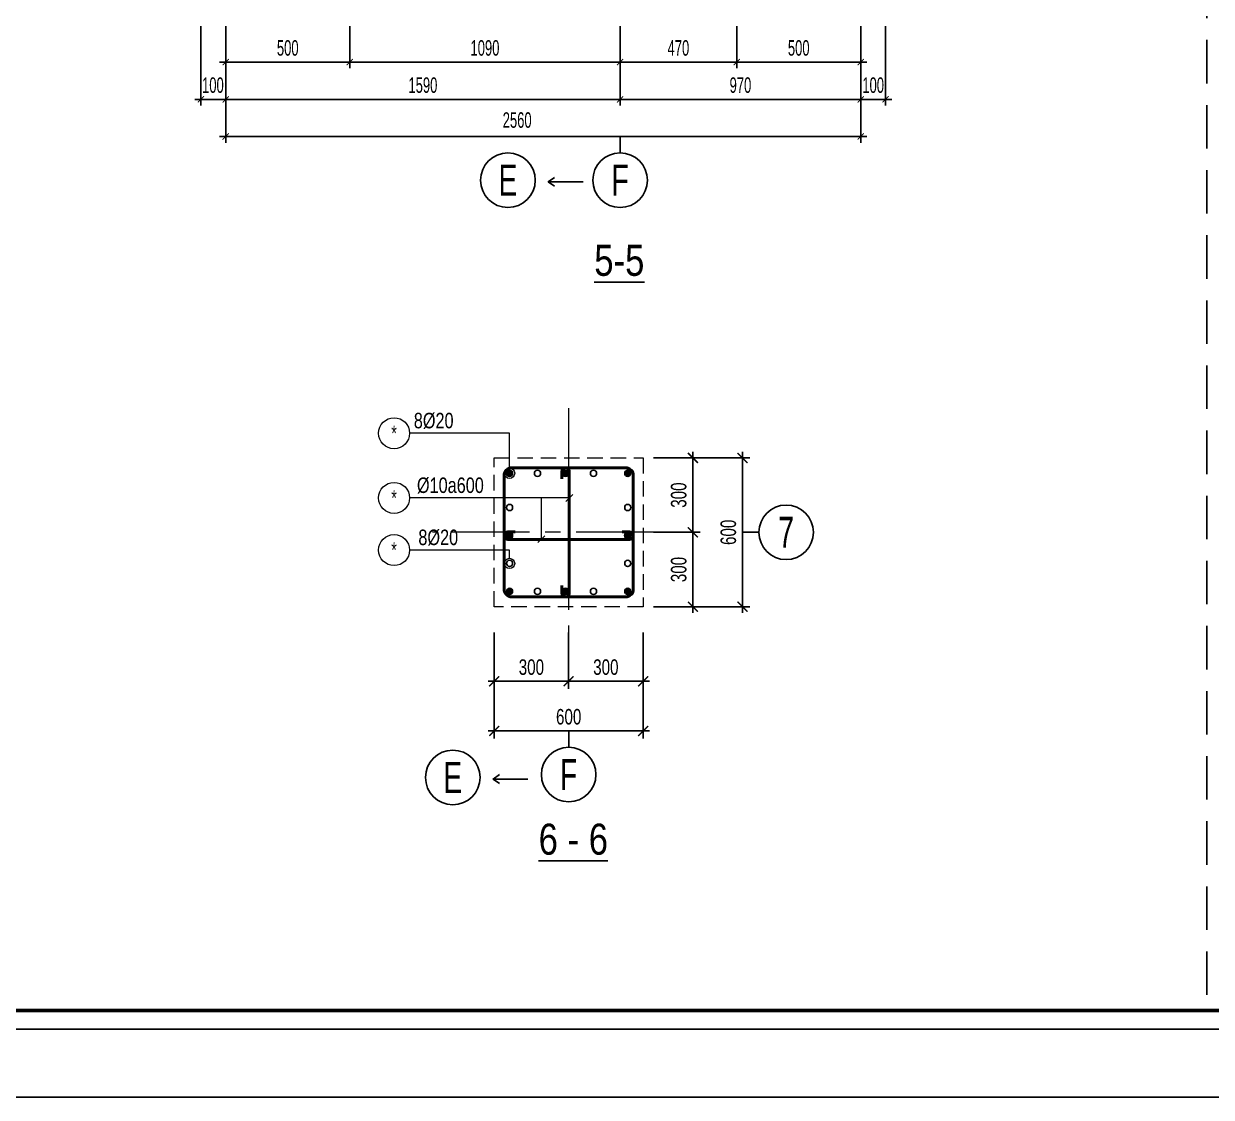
# Model space of a CAD drawing. Header units: metres. Extents: x 71 to 322128, y -14 to 304634.
# Drawn here: x 287993 to 292778, y 289784 to 294111 of the extents above; entities that cross this region are included whole.
import ezdxf
from ezdxf.enums import TextEntityAlignment as Align

# ---------------------------------------------------------------- set-up
doc = ezdxf.new("R2010")
doc.units = ezdxf.units.M
doc.header["$LTSCALE"] = 1000
doc.header["$MEASUREMENT"] = 0
doc.header["$PDMODE"] = 3
for name, pattern in [('CENTER', [2, 1.25, -0.25, 0.25, -0.25]), ('CENTER2', [1.125, 0.75, -0.125, 0.125, -0.125]), ('HIDDEN', [0.375, 0.25, -0.125])]:
    doc.linetypes.add(name, pattern=pattern)
doc.layers.get('0').update_dxf_attribs({"linetype": 'CONTINUOUS'})
doc.layers.get('Defpoints').update_dxf_attribs({"linetype": 'CONTINUOUS'})
for name, color, linetype in [('CDC-KHUNGTEN', 7, 'CONTINUOUS'), ('CDC.02.DIM', 1, 'CONTINUOUS'), ('CDC.03.BORDER', 3, 'CONTINUOUS'), ('CDC.04.HIDDEN', 8, 'HIDDEN'), ('CDC.06.TEXT', 2, 'CONTINUOUS'), ('CDC.11.NOTE', 8, 'CONTINUOUS'), ('CDC.14.STEELNUM', 9, 'CONTINUOUS'), ('KCS_STEEL_SNODE', 6, 'CONTINUOUS'), ('STEEL_NODE', 6, 'CONTINUOUS')]:
    doc.layers.add(name, color=color, linetype=linetype)
for name, color, linetype, lineweight in [('CDC_01.AXIS', 160, 'CENTER2', 13), ('CDC_02.DIM', 1, 'CONTINUOUS', 18), ('CDC_04.HIDDEN', 8, 'HIDDEN', 15), ('CDC_05.STEEL', 4, 'CONTINUOUS', 50), ('CDC_06.TEXT', 2, 'CONTINUOUS', 18), ('CDC_11.NOTE', 8, 'CONTINUOUS', 18), ('CDC_14.STEELNUM', 9, 'CONTINUOUS', 18)]:
    doc.layers.add(name, color=color, linetype=linetype, lineweight=lineweight)
doc.styles.add('ARIAL', font='arial.ttf', dxfattribs={"width": 0.6})
doc.styles.add('KC_SMTEXT', font='arial.ttf', dxfattribs={"width": 0.7})
doc.styles.add('KCS_SMTEXT', font='arial.ttf', dxfattribs={"width": 0.7})
doc.dimstyles.new('25', dxfattribs={"dimscale": 25, "dimtxt": 2.5, "dimasz": 1, "dimexe": 1, "dimexo": 0, "dimgap": 1, "dimtad": 1, "dimdec": 0, "dimdsep": 46, "dimtxsty": 'ARIAL', "dimblk": 'ARCHTICK', "dimcen": 1, "dimdle": 1, "dimclrd": 1, "dimclre": 1, "dimclrt": 2, "dimadec": 0, "dimazin": 0, "dimtfac": 0.00072, "dimtdec": 0, "dimtix": 1, "dimtmove": 2, "dimatfit": 3, "dimldrblk": 'ARCHTICK', "dimfxl": 1, "dimtolj": 1, "dimarcsym": 0})
doc.dimstyles.new('D10', dxfattribs={"dimscale": 25, "dimtxt": 2.5, "dimasz": 1, "dimexe": 1, "dimexo": 0, "dimgap": 1, "dimtad": 1, "dimdec": 0, "dimdsep": 46, "dimtxsty": 'ARIAL', "dimblk": 'ARCHTICK', "dimcen": 1, "dimdle": 1, "dimclrd": 1, "dimclre": 1, "dimclrt": 2, "dimadec": 0, "dimazin": 0, "dimtfac": 0.00072, "dimtdec": 0, "dimtix": 1, "dimtmove": 2, "dimatfit": 3, "dimldrblk": 'ARCHTICK', "dimfxl": 1.2, "dimtolj": 1, "dimarcsym": 1})
doc.dimstyles.new('KCS_DIM25', dxfattribs={"dimscale": 25, "dimtxt": 2.5, "dimasz": 1.6, "dimexe": 1.2, "dimexo": 0, "dimgap": 1, "dimtad": 1, "dimdec": 0, "dimzin": 0, "dimdsep": 46, "dimtxsty": 'KCS_SMTEXT', "dimblk": 'ARCHTICK', "dimcen": 0, "dimdle": 1, "dimclrd": 256, "dimclre": 256, "dimclrt": 2, "dimadec": 0, "dimazin": 0, "dimtfac": 1, "dimtdec": 0, "dimtix": 1, "dimtmove": 2, "dimatfit": 3, "dimfxl": 1, "dimtolj": 1, "dimtzin": 0, "dimarcsym": 0})

# ---------------------------------------------------------------- blocks, each defined once
blk = doc.blocks.new('_ArchTick')
at = {"color": 0, "linetype": 'ByBlock', "const_width": 0.15}
blk.add_lwpolyline([(-0.5, -0.5), (0.5, 0.5)], dxfattribs=at)
blk = doc.blocks.new('*D105')
at = {"layer": 'CDC.02.DIM', "color": 1, "lineweight": -2, "transparency": 16777216}
for p, q in [((288806.9, 294101.5), (288806.9, 293781.7)), ((290396.1, 294101.5), (290396.1, 293781.7)), ((290421.1, 293806.7), (288781.9, 293806.7))]:
    blk.add_line(p, q, dxfattribs=at)
at = {"layer": 'Defpoints', "color": 0, "transparency": 16777216}
for p in [(288806.9, 294101.5), (290396.1, 294101.5), (288806.9, 293806.7)]:
    blk.add_point(p, dxfattribs=at)
at = {"layer": 'CDC.02.DIM', "color": 1, "lineweight": -2, "transparency": 16777216, "xscale": 25, "yscale": 25, "zscale": 25, "rotation": 180}
blk.add_blockref('_ArchTick', (288806.9, 293806.7), dxfattribs=at)
at = {"layer": 'CDC.02.DIM', "color": 1, "lineweight": -2, "transparency": 16777216, "xscale": 25, "yscale": 25, "zscale": 25}
blk.add_blockref('_ArchTick', (290396.1, 293806.7), dxfattribs=at)
at = {"layer": 'CDC.02.DIM', "color": 2, "transparency": 16777216, "insert": (289601.5, 293863.6), "char_height": 62.5, "attachment_point": 5, "style": 'ARIAL'}
blk.add_mtext('\\A1;1590', dxfattribs=at)
blk = doc.blocks.new('*D106')
at = {"layer": 'CDC.02.DIM', "color": 1, "lineweight": -2, "transparency": 16777216}
for p, q in [((290396.1, 294101.5), (290396.1, 293781.7)), ((291365.7, 294101.5), (291365.7, 293781.7)), ((290371.1, 293806.7), (291390.7, 293806.7))]:
    blk.add_line(p, q, dxfattribs=at)
at = {"layer": 'Defpoints', "color": 0, "transparency": 16777216}
for p in [(290396.1, 294101.5), (291365.7, 294101.5), (291365.7, 293806.7)]:
    blk.add_point(p, dxfattribs=at)
at = {"layer": 'CDC.02.DIM', "color": 1, "lineweight": -2, "transparency": 16777216, "xscale": 25, "yscale": 25, "zscale": 25, "rotation": 180}
blk.add_blockref('_ArchTick', (290396.1, 293806.7), dxfattribs=at)
at = {"layer": 'CDC.02.DIM', "color": 1, "lineweight": -2, "transparency": 16777216, "xscale": 25, "yscale": 25, "zscale": 25}
blk.add_blockref('_ArchTick', (291365.7, 293806.7), dxfattribs=at)
at = {"layer": 'CDC.02.DIM', "color": 2, "transparency": 16777216, "insert": (290880.9, 293863.6), "char_height": 62.5, "attachment_point": 5, "style": 'ARIAL'}
blk.add_mtext('\\A1;970', dxfattribs=at)
blk = doc.blocks.new('*D107')
at = {"layer": 'CDC.02.DIM', "color": 1, "lineweight": -2, "transparency": 16777216}
for p, q in [((288806.9, 294101.5), (288806.9, 293631.7)), ((291365.7, 294101.5), (291365.7, 293631.7)), ((288781.9, 293656.7), (291390.7, 293656.7))]:
    blk.add_line(p, q, dxfattribs=at)
at = {"layer": 'Defpoints', "color": 0, "transparency": 16777216}
for p in [(288806.9, 294101.5), (291365.7, 294101.5), (291365.7, 293656.7)]:
    blk.add_point(p, dxfattribs=at)
at = {"layer": 'CDC.02.DIM', "color": 1, "lineweight": -2, "transparency": 16777216, "xscale": 25, "yscale": 25, "zscale": 25, "rotation": 180}
blk.add_blockref('_ArchTick', (288806.9, 293656.7), dxfattribs=at)
at = {"layer": 'CDC.02.DIM', "color": 1, "lineweight": -2, "transparency": 16777216, "xscale": 25, "yscale": 25, "zscale": 25}
blk.add_blockref('_ArchTick', (291365.7, 293656.7), dxfattribs=at)
at = {"layer": 'CDC.02.DIM', "color": 2, "transparency": 16777216, "insert": (289981.3, 293722.8), "char_height": 62.5, "attachment_point": 5, "style": 'ARIAL'}
blk.add_mtext('\\A1;2560', dxfattribs=at)
blk = doc.blocks.new('*D108')
at = {"layer": 'CDC.02.DIM', "color": 1, "lineweight": -2, "transparency": 16777216}
for p, q in [((290396.1, 294101.5), (290396.1, 293931.7)), ((290865.7, 294101.5), (290865.7, 293931.7)), ((290371.1, 293956.7), (290890.7, 293956.7))]:
    blk.add_line(p, q, dxfattribs=at)
at = {"layer": 'Defpoints', "color": 0, "transparency": 16777216}
for p in [(290396.1, 294101.5), (290865.7, 294101.5), (290865.7, 293956.7)]:
    blk.add_point(p, dxfattribs=at)
at = {"layer": 'CDC.02.DIM', "color": 1, "lineweight": -2, "transparency": 16777216, "xscale": 25, "yscale": 25, "zscale": 25, "rotation": 180}
blk.add_blockref('_ArchTick', (290396.1, 293956.7), dxfattribs=at)
at = {"layer": 'CDC.02.DIM', "color": 1, "lineweight": -2, "transparency": 16777216, "xscale": 25, "yscale": 25, "zscale": 25}
blk.add_blockref('_ArchTick', (290865.7, 293956.7), dxfattribs=at)
at = {"layer": 'CDC.02.DIM', "color": 2, "transparency": 16777216, "insert": (290630.9, 294013.6), "char_height": 62.5, "attachment_point": 5, "style": 'ARIAL'}
blk.add_mtext('\\A1;470', dxfattribs=at)
blk = doc.blocks.new('*D109')
at = {"layer": 'CDC.02.DIM', "color": 1, "lineweight": -2, "transparency": 16777216}
for p, q in [((288706.9, 294101.5), (288706.9, 293781.7)), ((288806.9, 294101.5), (288806.9, 293781.7)), ((288831.9, 293806.7), (288681.9, 293806.7))]:
    blk.add_line(p, q, dxfattribs=at)
at = {"layer": 'Defpoints', "color": 0, "transparency": 16777216}
for p in [(288706.9, 294101.5), (288806.9, 294101.5), (288706.9, 293806.7)]:
    blk.add_point(p, dxfattribs=at)
at = {"layer": 'CDC.02.DIM', "color": 1, "lineweight": -2, "transparency": 16777216, "xscale": 25, "yscale": 25, "zscale": 25, "rotation": 180}
blk.add_blockref('_ArchTick', (288706.9, 293806.7), dxfattribs=at)
at = {"layer": 'CDC.02.DIM', "color": 1, "lineweight": -2, "transparency": 16777216, "xscale": 25, "yscale": 25, "zscale": 25}
blk.add_blockref('_ArchTick', (288806.9, 293806.7), dxfattribs=at)
at = {"layer": 'CDC.02.DIM', "color": 2, "transparency": 16777216, "insert": (288755.4, 293863.6), "char_height": 62.5, "attachment_point": 5, "style": 'ARIAL'}
blk.add_mtext('\\A1;100', dxfattribs=at)
blk = doc.blocks.new('*D110')
at = {"layer": 'CDC.02.DIM', "color": 1, "lineweight": -2, "transparency": 16777216}
for p, q in [((291365.7, 294101.5), (291365.7, 293781.7)), ((291465.7, 294101.5), (291465.7, 293781.7)), ((291340.7, 293806.7), (291490.7, 293806.7))]:
    blk.add_line(p, q, dxfattribs=at)
at = {"layer": 'Defpoints', "color": 0, "transparency": 16777216}
for p in [(291365.7, 294101.5), (291465.7, 294101.5), (291465.7, 293806.7)]:
    blk.add_point(p, dxfattribs=at)
at = {"layer": 'CDC.02.DIM', "color": 1, "lineweight": -2, "transparency": 16777216, "xscale": 25, "yscale": 25, "zscale": 25, "rotation": 180}
blk.add_blockref('_ArchTick', (291365.7, 293806.7), dxfattribs=at)
at = {"layer": 'CDC.02.DIM', "color": 1, "lineweight": -2, "transparency": 16777216, "xscale": 25, "yscale": 25, "zscale": 25}
blk.add_blockref('_ArchTick', (291465.7, 293806.7), dxfattribs=at)
at = {"layer": 'CDC.02.DIM', "color": 2, "transparency": 16777216, "insert": (291415.7, 293863.6), "char_height": 62.5, "attachment_point": 5, "style": 'ARIAL'}
blk.add_mtext('\\A1;100', dxfattribs=at)
blk = doc.blocks.new('*D111')
at = {"layer": 'CDC.02.DIM', "color": 1, "lineweight": -2, "transparency": 16777216}
for p, q in [((288806.9, 294101.5), (288806.9, 293931.7)), ((289306.9, 294101.5), (289306.9, 293931.7)), ((289331.9, 293956.7), (288781.9, 293956.7))]:
    blk.add_line(p, q, dxfattribs=at)
at = {"layer": 'Defpoints', "color": 0, "transparency": 16777216}
for p in [(288806.9, 294101.5), (289306.9, 294101.5), (288806.9, 293956.7)]:
    blk.add_point(p, dxfattribs=at)
at = {"layer": 'CDC.02.DIM', "color": 1, "lineweight": -2, "transparency": 16777216, "xscale": 25, "yscale": 25, "zscale": 25, "rotation": 180}
blk.add_blockref('_ArchTick', (288806.9, 293956.7), dxfattribs=at)
at = {"layer": 'CDC.02.DIM', "color": 1, "lineweight": -2, "transparency": 16777216, "xscale": 25, "yscale": 25, "zscale": 25}
blk.add_blockref('_ArchTick', (289306.9, 293956.7), dxfattribs=at)
at = {"layer": 'CDC.02.DIM', "color": 2, "transparency": 16777216, "insert": (289056.9, 294013.6), "char_height": 62.5, "attachment_point": 5, "style": 'ARIAL'}
blk.add_mtext('\\A1;500', dxfattribs=at)
blk = doc.blocks.new('*D112')
at = {"layer": 'CDC.02.DIM', "color": 1, "lineweight": -2, "transparency": 16777216}
for p, q in [((290865.7, 294101.5), (290865.7, 293931.7)), ((291365.7, 294101.5), (291365.7, 293931.7)), ((290840.7, 293956.7), (291390.7, 293956.7))]:
    blk.add_line(p, q, dxfattribs=at)
at = {"layer": 'Defpoints', "color": 0, "transparency": 16777216}
for p in [(290865.7, 294101.5), (291365.7, 294101.5), (291365.7, 293956.7)]:
    blk.add_point(p, dxfattribs=at)
at = {"layer": 'CDC.02.DIM', "color": 1, "lineweight": -2, "transparency": 16777216, "xscale": 25, "yscale": 25, "zscale": 25, "rotation": 180}
blk.add_blockref('_ArchTick', (290865.7, 293956.7), dxfattribs=at)
at = {"layer": 'CDC.02.DIM', "color": 1, "lineweight": -2, "transparency": 16777216, "xscale": 25, "yscale": 25, "zscale": 25}
blk.add_blockref('_ArchTick', (291365.7, 293956.7), dxfattribs=at)
at = {"layer": 'CDC.02.DIM', "color": 2, "transparency": 16777216, "insert": (291115.7, 294013.6), "char_height": 62.5, "attachment_point": 5, "style": 'ARIAL'}
blk.add_mtext('\\A1;500', dxfattribs=at)
blk = doc.blocks.new('*D113')
at = {"layer": 'CDC.02.DIM', "color": 1, "lineweight": -2, "transparency": 16777216}
for p, q in [((289306.9, 294101.5), (289306.9, 293931.7)), ((290396.1, 294101.5), (290396.1, 293931.7)), ((289281.9, 293956.7), (290421.1, 293956.7))]:
    blk.add_line(p, q, dxfattribs=at)
at = {"layer": 'Defpoints', "color": 0, "transparency": 16777216}
for p in [(289306.9, 294101.5), (290396.1, 294101.5), (290396.1, 293956.7)]:
    blk.add_point(p, dxfattribs=at)
at = {"layer": 'CDC.02.DIM', "color": 1, "lineweight": -2, "transparency": 16777216, "xscale": 25, "yscale": 25, "zscale": 25, "rotation": 180}
blk.add_blockref('_ArchTick', (289306.9, 293956.7), dxfattribs=at)
at = {"layer": 'CDC.02.DIM', "color": 1, "lineweight": -2, "transparency": 16777216, "xscale": 25, "yscale": 25, "zscale": 25}
blk.add_blockref('_ArchTick', (290396.1, 293956.7), dxfattribs=at)
at = {"layer": 'CDC.02.DIM', "color": 2, "transparency": 16777216, "insert": (289851.5, 294013.6), "char_height": 62.5, "attachment_point": 5, "style": 'ARIAL'}
blk.add_mtext('\\A1;1090', dxfattribs=at)
blk = doc.blocks.new('*D352')
at = {"layer": 'CDC_02.DIM', "color": 1, "lineweight": -2, "transparency": 16777216}
for p, q in [((290531, 292361.2), (290719.2, 292361.2)), ((290689.2, 292386.2), (290689.2, 292036.2)), ((290531, 292061.2), (290719.2, 292061.2))]:
    blk.add_line(p, q, dxfattribs=at)
at = {"layer": 'Defpoints', "color": 0, "transparency": 16777216}
for p in [(290531, 292361.2), (290531, 292061.2), (290689.2, 292061.2)]:
    blk.add_point(p, dxfattribs=at)
at = {"layer": 'CDC_02.DIM', "color": 1, "lineweight": -2, "transparency": 16777216, "xscale": 40, "yscale": 40, "zscale": 40}
for p, rotation in [((290689.2, 292361.2), 90), ((290689.2, 292061.2), 270)]:
    blk.add_blockref('_ArchTick', p, dxfattribs=dict(at, rotation=rotation))
at = {"layer": 'CDC_02.DIM', "color": 2, "transparency": 16777216, "insert": (290632.3, 292211.2), "char_height": 62.5, "attachment_point": 5, "rotation": 90, "style": 'KCS_SMTEXT'}
blk.add_mtext('\\A1;300', dxfattribs=at)
blk = doc.blocks.new('*D353')
at = {"layer": 'CDC_02.DIM', "color": 1, "lineweight": -2, "transparency": 16777216}
for p, q in [((290531, 292361.2), (290919.2, 292361.2)), ((290889.2, 292386.2), (290889.2, 291736.2)), ((290531, 291761.2), (290919.2, 291761.2))]:
    blk.add_line(p, q, dxfattribs=at)
at = {"layer": 'Defpoints', "color": 0, "transparency": 16777216}
for p in [(290531, 292361.2), (290531, 291761.2), (290889.2, 291761.2)]:
    blk.add_point(p, dxfattribs=at)
at = {"layer": 'CDC_02.DIM', "color": 1, "lineweight": -2, "transparency": 16777216, "xscale": 40, "yscale": 40, "zscale": 40}
for p, rotation in [((290889.2, 292361.2), 90), ((290889.2, 291761.2), 270)]:
    blk.add_blockref('_ArchTick', p, dxfattribs=dict(at, rotation=rotation))
at = {"layer": 'CDC_02.DIM', "color": 2, "transparency": 16777216, "insert": (290832.3, 292061.2), "char_height": 62.5, "attachment_point": 5, "rotation": 90, "style": 'KCS_SMTEXT'}
blk.add_mtext('\\A1;600', dxfattribs=at)
blk = doc.blocks.new('*D354')
at = {"layer": 'CDC_02.DIM', "color": 1, "lineweight": -2, "transparency": 16777216}
for p, q in [((290531, 292061.2), (290719.2, 292061.2)), ((290689.2, 292086.2), (290689.2, 291736.2)), ((290531, 291761.2), (290719.2, 291761.2))]:
    blk.add_line(p, q, dxfattribs=at)
at = {"layer": 'Defpoints', "color": 0, "transparency": 16777216}
for p in [(290531, 292061.2), (290531, 291761.2), (290689.2, 291761.2)]:
    blk.add_point(p, dxfattribs=at)
at = {"layer": 'CDC_02.DIM', "color": 1, "lineweight": -2, "transparency": 16777216, "xscale": 40, "yscale": 40, "zscale": 40}
for p, rotation in [((290689.2, 292061.2), 90), ((290689.2, 291761.2), 270)]:
    blk.add_blockref('_ArchTick', p, dxfattribs=dict(at, rotation=rotation))
at = {"layer": 'CDC_02.DIM', "color": 2, "transparency": 16777216, "insert": (290632.3, 291911.2), "char_height": 62.5, "attachment_point": 5, "rotation": 90, "style": 'KCS_SMTEXT'}
blk.add_mtext('\\A1;300', dxfattribs=at)
blk = doc.blocks.new('*D355')
at = {"layer": 'CDC_02.DIM', "lineweight": -2, "transparency": 16777216}
for p, q in [((289888.8, 291656.9), (289888.8, 291430.5)), ((290188.5, 291656.9), (290188.5, 291430.5)), ((289863.8, 291460.5), (290213.5, 291460.5))]:
    blk.add_line(p, q, dxfattribs=at)
at = {"layer": 'Defpoints', "color": 0, "transparency": 16777216}
for p in [(289888.8, 291656.9), (290188.5, 291656.9), (290188.5, 291460.5)]:
    blk.add_point(p, dxfattribs=at)
at = {"layer": 'CDC_02.DIM', "lineweight": -2, "transparency": 16777216, "xscale": 40, "yscale": 40, "zscale": 40, "rotation": 180}
blk.add_blockref('_ArchTick', (289888.8, 291460.5), dxfattribs=at)
at = {"layer": 'CDC_02.DIM', "lineweight": -2, "transparency": 16777216, "xscale": 40, "yscale": 40, "zscale": 40}
blk.add_blockref('_ArchTick', (290188.5, 291460.5), dxfattribs=at)
at = {"layer": 'CDC_02.DIM', "color": 2, "transparency": 16777216, "insert": (290038.6, 291517.4), "char_height": 62.5, "attachment_point": 5, "style": 'KCS_SMTEXT'}
blk.add_mtext('\\A1;300', dxfattribs=at)
blk = doc.blocks.new('*D356')
at = {"layer": 'CDC_02.DIM', "color": 1, "lineweight": -2, "transparency": 16777216}
for p, q in [((289888.8, 291656.9), (289888.8, 291230.5)), ((290488.8, 291656.9), (290488.8, 291230.5)), ((290513.8, 291260.5), (289863.8, 291260.5))]:
    blk.add_line(p, q, dxfattribs=at)
at = {"layer": 'Defpoints', "color": 0, "transparency": 16777216}
for p in [(289888.8, 291656.9), (290488.8, 291656.9), (289888.8, 291260.5)]:
    blk.add_point(p, dxfattribs=at)
at = {"layer": 'CDC_02.DIM', "color": 1, "lineweight": -2, "transparency": 16777216, "xscale": 40, "yscale": 40, "zscale": 40, "rotation": 180}
blk.add_blockref('_ArchTick', (289888.8, 291260.5), dxfattribs=at)
at = {"layer": 'CDC_02.DIM', "color": 1, "lineweight": -2, "transparency": 16777216, "xscale": 40, "yscale": 40, "zscale": 40}
blk.add_blockref('_ArchTick', (290488.8, 291260.5), dxfattribs=at)
at = {"layer": 'CDC_02.DIM', "color": 2, "transparency": 16777216, "insert": (290188.8, 291317.4), "char_height": 62.5, "attachment_point": 5, "style": 'KCS_SMTEXT'}
blk.add_mtext('\\A1;600', dxfattribs=at)
blk = doc.blocks.new('KC_SNODE_2')
at = {"layer": 'KCS_STEEL_SNODE', "color": 3}
blk.add_circle((0, 0), 12.5, dxfattribs=at)
blk = doc.blocks.new('*D357')
at = {"layer": 'CDC_02.DIM', "lineweight": -2, "transparency": 16777216}
for p, q in [((290188.5, 291656.9), (290188.5, 291430.5)), ((290488.8, 291656.9), (290488.8, 291430.5)), ((290163.5, 291460.5), (290513.8, 291460.5))]:
    blk.add_line(p, q, dxfattribs=at)
at = {"layer": 'Defpoints', "color": 0, "transparency": 16777216}
for p in [(290188.5, 291656.9), (290488.8, 291656.9), (290488.8, 291460.5)]:
    blk.add_point(p, dxfattribs=at)
at = {"layer": 'CDC_02.DIM', "lineweight": -2, "transparency": 16777216, "xscale": 40, "yscale": 40, "zscale": 40, "rotation": 180}
blk.add_blockref('_ArchTick', (290188.5, 291460.5), dxfattribs=at)
at = {"layer": 'CDC_02.DIM', "lineweight": -2, "transparency": 16777216, "xscale": 40, "yscale": 40, "zscale": 40}
blk.add_blockref('_ArchTick', (290488.8, 291460.5), dxfattribs=at)
at = {"layer": 'CDC_02.DIM', "color": 2, "transparency": 16777216, "insert": (290338.6, 291517.4), "char_height": 62.5, "attachment_point": 5, "style": 'KCS_SMTEXT'}
blk.add_mtext('\\A1;300', dxfattribs=at)
blk = doc.blocks.new('KC_SNODE')
at = {"layer": 'KCS_STEEL_SNODE'}
blk.add_hatch(color=256, dxfattribs=at).paths.add_polyline_path([(12.5, 0, 1), (-12.5, 0, 1)])
blk.add_circle((0, 0), 12.5, dxfattribs=at)
blk = doc.blocks.new('KHUNG TEN')
at = {"layer": 'CDC-KHUNGTEN', "color": 8}
blk.add_lwpolyline([(75096, 1100), (83000, 1100), (83000, 58300), (3000, 58300), (3000, 1100), (75096, 1100)], dxfattribs=at)
at = {"layer": 'CDC-KHUNGTEN', "color": 255, "lineweight": 60}
blk.add_lwpolyline([(74900, 1400), (74900, 58000), (3300, 58000), (3300, 1400), (74900, 1400)], close=True, dxfattribs=at)
at = {"layer": 'Defpoints', "color": 1, "ltscale": 0.2}
blk.add_lwpolyline([(0, 0), (0, 59400), (84100, 59400), (84100, 0), (0, 0)], close=True, dxfattribs=at)

msp = doc.modelspace()

# ---------------------------------------------------------------- linework, layer by layer
at = {"layer": 'CDC.03.BORDER'}
for p, q in [((290177.2, 292185.8), (290205.4, 292213.9)), ((290065.1, 292019.5), (290093.2, 292047.6))]:
    msp.add_line(p, q, dxfattribs=at)
at = {"layer": 'CDC.04.HIDDEN', "ltscale": 0.7}
msp.add_line((292759.5, 304283.7), (292759.5, 290133.7), dxfattribs=at)
at = {"layer": 'CDC.11.NOTE'}
for p, q in [((290396.1, 293590.7), (290396.1, 293656.7)), ((290889.2, 292061.2), (290955.1, 292061.2)), ((290188.8, 291194.6), (290188.8, 291260.5))]:
    msp.add_line(p, q, dxfattribs=at)
for centre in [(289944.1, 293480.7), (290396.1, 293480.7), (291065.1, 292061.2), (290188.8, 291084.6), (289721.8, 291073)]:
    msp.add_circle(centre, 110, dxfattribs=at)
at = {"layer": 'CDC_01.AXIS', "linetype": 'CENTER', "ltscale": 0.25}
for p, q in [((290188.5, 292561.2), (290188.5, 291559.8)), ((290531, 292061.2), (289640.3, 292061.2))]:
    msp.add_line(p, q, dxfattribs=at)
at = {"layer": 'CDC_04.HIDDEN', "ltscale": 0.25}
msp.add_lwpolyline([(290488.8, 292361.2), (290488.8, 291761.2), (289888.8, 291761.2), (289888.8, 292361.2)], close=True, dxfattribs=at)
at = {"layer": 'CDC_05.STEEL'}
msp.add_lwpolyline([(289928.8, 292291.2), (289928.8, 291831.2, 0.414214), (289958.8, 291801.2), (290419, 291801.2, 0.414214), (290449, 291831.2), (290449, 292291.2, 0.414214), (290419, 292321.2), (289958.8, 292321.2, 0.414214)], format="xyb", close=True, dxfattribs=at)
for points in [[(290161.3, 291846.2), (290161.3, 291816.2, 1), (290191.3, 291816.2), (290191.3, 292306.2, 1), (290161.3, 292306.2), (290161.3, 292276.2)], [(289973.8, 292062.6), (289943.8, 292062.6, 1), (289943.8, 292032.6), (290434, 292032.6, 1), (290434, 292062.6), (290404, 292062.6)]]:
    msp.add_lwpolyline(points, format="xyb", dxfattribs=at)
at = {"layer": 'CDC_11.NOTE'}
msp.add_line((290079.1, 292033.6), (290079.1, 292199.8), dxfattribs=at)
for points in [[(289950.5, 292320), (289950.5, 292460.5), (289547.7, 292460.5)], [(290191.3, 292199.8), (289547.7, 292199.8)], [(289950.5, 291956.5), (289950.5, 291989.7), (289547.7, 291989.7)]]:
    msp.add_lwpolyline(points, dxfattribs=at)
at = {"layer": 'CDC_11.NOTE', "color": 1}
for centre in [(289950.5, 292299.2), (289950.5, 291935.7)]:
    msp.add_circle(centre, 20.8, dxfattribs=at)
at = {"layer": 'CDC_14.STEELNUM'}
for centre in [(289485.2, 292460.5), (289485.2, 292199.8), (289485.2, 291989.7)]:
    msp.add_circle(centre, 62.5, dxfattribs=at)
at = {"layer": 'STEEL_NODE'}
for p, q in [((289938, 292299.2), (289963, 292299.2)), ((289950.5, 292286.7), (289950.5, 292311.7)), ((290414.5, 292299.2), (290439.5, 292299.2)), ((290427, 292286.7), (290427, 292311.7)), ((289938, 291823.2), (289963, 291823.2)), ((289950.5, 291810.7), (289950.5, 291835.7)), ((290414.5, 291823.2), (290439.5, 291823.2)), ((290427, 291810.7), (290427, 291835.7))]:
    msp.add_line(p, q, dxfattribs=at)

# ---------------------------------------------------------------- block references
at = {"layer": 'CDC.06.TEXT', "xscale": 0.2499999999982123, "yscale": 0.2499999999982123, "zscale": 0.2499999999982123}
msp.add_blockref('KHUNG TEN', (279225.1, 289783.7), dxfattribs=at)
at = {"layer": 'STEEL_NODE'}
for name, p in [('KC_SNODE', (289950.4, 292299.2)), ('KC_SNODE_2', (289950.5, 292299.2)), ('KC_SNODE_2', (290063.3, 292299.2)), ('KC_SNODE', (290175.9, 292299)), ('KC_SNODE_2', (290176, 292299.2)), ('KC_SNODE_2', (290288.8, 292299.2)), ('KC_SNODE', (290427, 292299.2)), ('KC_SNODE_2', (289950.5, 292161.2)), ('KC_SNODE', (289950.4, 292048.3)), ('KC_SNODE_2', (289950.5, 292048.5)), ('KC_SNODE', (290426.9, 292048.3)), ('KC_SNODE_2', (289950.5, 291935.8)), ('KC_SNODE', (289950.5, 291823.2)), ('KC_SNODE', (290175.9, 291823)), ('KC_SNODE', (290427, 291823.2))]:
    msp.add_blockref(name, p, dxfattribs=at)
at = {"layer": 'STEEL_NODE', "rotation": 180}
for p in [(290427, 292299.2), (290427, 292161.2), (290427, 292048.5), (290427, 291935.8), (289950.5, 291823.2), (290063.3, 291823.2), (290176, 291823.2), (290288.8, 291823.2), (290427, 291823.2)]:
    msp.add_blockref('KC_SNODE_2', p, dxfattribs=at)

# ---------------------------------------------------------------- texts
at = {"layer": 'CDC.06.TEXT', "style": 'ARIAL', "width": 0.65}
for s, p in [('E', (289944.1, 293480.7)), ('F', (290396.1, 293480.7)), ('7', (291065.1, 292061.2)), ('F', (290188.8, 291084.6)), ('E', (289721.8, 291073))]:
    msp.add_text(s, height=125, dxfattribs=at).set_placement(p, align=Align.MIDDLE)
at = {"layer": 'CDC.06.TEXT', "style": 'ARIAL', "width": 0.8}
msp.add_text('%%U5-5', height=125, dxfattribs=at).set_placement((290392.9, 293157.7), align=Align.MIDDLE_CENTER)
msp.add_text('%%U6 - 6', height=125, dxfattribs=at).set_placement((290207.5, 290761.8), align=Align.CENTER)
at = {"layer": 'CDC_06.TEXT', "style": 'KC_SMTEXT', "width": 0.75}
for s, p in [('8%%C20', (289644.9, 292480.5)), ('%%C10a600', (289712.2, 292219.8)), ('8%%C20', (289663.3, 292009.7))]:
    msp.add_text(s, height=62.5, dxfattribs=at).set_placement(p, align=Align.CENTER)
at = {"layer": 'CDC_14.STEELNUM', "style": 'KC_SMTEXT', "width": 0.65}
for p in [(289485.2, 292460.5), (289485.2, 292199.8), (289485.2, 291989.7)]:
    msp.add_text('*', height=62.5, dxfattribs=at).set_placement(p, align=Align.MIDDLE_CENTER)

# ---------------------------------------------------------------- dimensions: what is measured, and where the dimension line sits
at = {"layer": 'CDC.02.DIM'}
for base, p1, p2, picture, middle in [((288706.9, 293806.7), (288806.9, 294101.5), (288706.9, 294101.5), '*D109', (288755.4, 293863.6)), ((291465.7, 293806.7), (291365.7, 294101.5), (291465.7, 294101.5), '*D110', (291415.7, 293863.6))]:
    dim = msp.add_linear_dim(base=base, p1=p1, p2=p2, dimstyle='25', dxfattribs=at)
    dim.commit()
    dim.dimension.update_dxf_attribs({"geometry": picture, "text_midpoint": middle, "dimtype": 160})
for base, p1, p2, picture, middle in [((288806.9, 293806.7), (290396.1, 294101.5), (288806.9, 294101.5), '*D105', (289601.5, 293863.6)), ((290396.1, 293956.7), (289306.9, 294101.5), (290396.1, 294101.5), '*D113', (289851.5, 294013.6))]:
    dim = msp.add_linear_dim(base=base, p1=p1, p2=p2, dimstyle='25', override={"dimrnd": 5}, dxfattribs=at)
    dim.commit()
    dim.dimension.update_dxf_attribs({"geometry": picture, "text_midpoint": middle})
dim = msp.add_linear_dim(base=(291365.7, 293656.7), p1=(288806.9, 294101.5), p2=(291365.7, 294101.5), dimstyle='25', override={"dimrnd": 5}, dxfattribs=at)
dim.commit()
dim.dimension.update_dxf_attribs({"geometry": '*D107', "text_midpoint": (289981.3, 293722.8), "dimtype": 160})
for base, p1, p2, picture, middle in [((288806.9, 293956.7), (289306.9, 294101.5), (288806.9, 294101.5), '*D111', (289056.9, 294013.6)), ((291365.7, 293806.7), (290396.1, 294101.5), (291365.7, 294101.5), '*D106', (290880.9, 293863.6)), ((290865.7, 293956.7), (290396.1, 294101.5), (290865.7, 294101.5), '*D108', (290630.9, 294013.6)), ((291365.7, 293956.7), (290865.7, 294101.5), (291365.7, 294101.5), '*D112', (291115.7, 294013.6))]:
    dim = msp.add_linear_dim(base=base, p1=p1, p2=p2, dimstyle='25', dxfattribs=at)
    dim.commit()
    dim.dimension.update_dxf_attribs({"geometry": picture, "text_midpoint": middle})
at = {"layer": 'CDC_02.DIM'}
for base, p1, p2, angle, picture, middle in [((290689.2, 292061.2), (290531, 292361.2), (290531, 292061.2), 90, '*D352', (290632.3, 292211.2)), ((290889.2, 291761.2), (290531, 292361.2), (290531, 291761.2), 90, '*D353', (290832.3, 292061.2)), ((290689.2, 291761.2), (290531, 292061.2), (290531, 291761.2), 270, '*D354', (290632.3, 291911.2))]:
    dim = msp.add_linear_dim(base=base, p1=p1, p2=p2, angle=angle, dimstyle='KCS_DIM25', dxfattribs=at)
    dim.commit()
    dim.dimension.update_dxf_attribs({"geometry": picture, "text_midpoint": middle})
for base, p1, p2, picture, middle in [((290188.5, 291460.5), (289888.8, 291656.9), (290188.5, 291656.9), '*D355', (290038.6, 291517.4)), ((289888.8, 291260.5), (290488.8, 291656.9), (289888.8, 291656.9), '*D356', (290188.8, 291317.4)), ((290488.8, 291460.5), (290188.5, 291656.9), (290488.8, 291656.9), '*D357', (290338.6, 291517.4))]:
    dim = msp.add_linear_dim(base=base, p1=p1, p2=p2, dimstyle='KCS_DIM25', dxfattribs=at)
    dim.commit()
    dim.dimension.update_dxf_attribs({"geometry": picture, "text_midpoint": middle})

# ---------------------------------------------------------------- leaders
at = {"layer": 'CDC.14.STEELNUM', "color": 6}
for points in [[(290106.8, 293474.4), (290247, 293474.4)], [(289884.5, 291066.7), (290024.7, 291066.7)]]:
    msp.add_leader(points, dimstyle='D10', override={"dimgap": 1, "dimtad": 0, "dimldrblk": 'Open90'}, dxfattribs=at)

doc.saveas('drawing.dxf')
